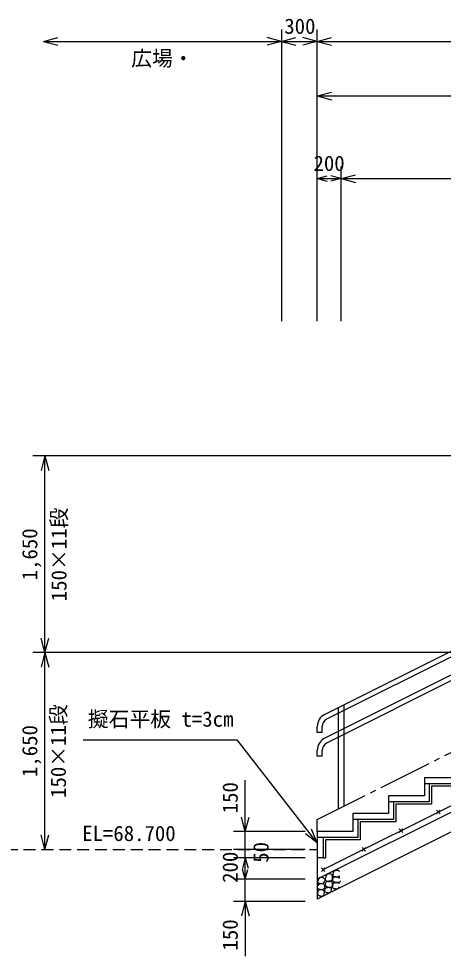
# Model space of a CAD drawing. Units: millimetres, scale not verified. Extents: x -20105 to 20225, y -14150 to 14100.
# Drawn here: x 3289 to 6855, y -9584 to -1719 of the extents above; entities that cross this region are included whole.
import ezdxf
from ezdxf.enums import TextEntityAlignment as Align

# ---------------------------------------------------------------- set-up
doc = ezdxf.new("R2010")
doc.units = ezdxf.units.MM
doc.header["$LTSCALE"] = 50
doc.linetypes.add('CHAIN2', pattern=[12, 9, -1, 1, -1])
doc.linetypes.add('DASHED2', pattern=[3, 2, -1])
for name, color, linetype in [('3-0', 4, 'Continuous'), ('3-2', 7, 'Continuous'), ('3-3', 4, 'Continuous'), ('4-3', 4, 'CHAIN2')]:
    doc.layers.add(name, color=color, linetype=linetype)
doc.styles.add('ＭＳ ゴシック', font='')
doc.styles.get('ＭＳ ゴシック').set_extended_font_data('MS Gothic')

msp = doc.modelspace()

# ---------------------------------------------------------------- linework, layer by layer
at = {"layer": '3-0'}
for p, q in [((6798.66, -8357.73), (6828.66, -8387.73)), ((6798.66, -8387.73), (6828.66, -8357.73)), ((6485.61, -8514.26), (6515.62, -8544.26)), ((6485.61, -8544.26), (6515.61, -8514.26)), ((6172.57, -8670.78), (6202.57, -8700.78)), ((6172.57, -8700.78), (6202.57, -8670.78)), ((5831.26, -8841.44), (5861.26, -8871.44)), ((5831.26, -8871.44), (5861.26, -8841.44))]:
    msp.add_line(p, q, dxfattribs=at)
at = {"layer": '3-0', "linetype": 'CHAIN2'}
msp.add_line((5796.26, -8536.96), (5796.26, -8436.96), dxfattribs=at)
at = {"layer": '3-0'}
for points in [[(5985.99, -8873.93), (5980.18, -8870.44), (5975.54, -8865.8), (5970.89, -8864.64), (5966.25, -8863.48), (5961.6, -8863.48), (5956.96, -8863.48), (5952.31, -8863.48), (5947.66, -8863.48), (5943.02, -8865.8), (5938.37, -8869.28), (5934.89, -8875.09), (5931.41, -8880.9), (5931.41, -8886.7), (5927.92, -8892.51), (5927.92, -8898.32), (5927.92, -8904.12), (5929.08, -8909.93), (5933.73, -8912.25), (5938.37, -8914.58), (5943.02, -8915.74), (5947.66, -8915.74), (5952.31, -8915.74), (5956.96, -8916.9), (5961.6, -8916.9), (5966.25, -8916.9), (5970.89, -8916.9), (5975.54, -8915.74), (5980.18, -8913.41), (5984.83, -8909.93), (5985.99, -8907.61)], [(5987.15, -8929.67), (5981.34, -8927.35), (5976.7, -8925.03), (5972.05, -8922.71), (5967.41, -8919.22), (5962.76, -8919.22), (5958.12, -8919.22), (5953.47, -8919.22), (5948.83, -8919.22), (5944.18, -8919.22), (5939.54, -8919.22), (5934.89, -8920.38), (5930.24, -8925.03), (5927.92, -8930.84), (5925.6, -8936.64), (5925.6, -8942.45), (5925.6, -8948.26), (5930.24, -8952.9), (5934.89, -8957.55), (5939.54, -8961.03), (5944.18, -8962.19), (5948.83, -8962.19), (5953.47, -8963.35), (5958.12, -8963.35), (5962.76, -8963.35), (5967.41, -8963.35), (5972.05, -8963.35), (5976.7, -8962.19), (5981.34, -8961.03), (5985.99, -8958.71), (5990.63, -8956.39), (5992.96, -8951.74)], [(5984.83, -8974.97), (5980.18, -8971.48), (5975.54, -8970.32), (5970.89, -8968), (5966.25, -8968), (5961.6, -8968), (5956.96, -8968), (5952.31, -8968), (5947.66, -8968), (5943.02, -8968), (5938.37, -8969.16), (5933.73, -8971.48), (5929.08, -8976.13), (5926.76, -8981.94), (5924.44, -8987.74), (5924.44, -8993.55), (5924.44, -8999.35), (5924.44, -9005.16), (5927.92, -9010.97), (5932.57, -9014.45), (5937.21, -9014.45), (5941.86, -9015.61), (5946.5, -9015.61), (5951.15, -9016.78), (5955.79, -9016.78), (5960.44, -9016.78), (5965.08, -9016.78), (5969.73, -9014.45), (5974.38, -9012.13), (5979.02, -9006.32), (5979.02, -9001.68)]]:
    msp.add_lwpolyline(points, dxfattribs=at)
for points in [[(5861.73, -8948.26), (5861.73, -8942.45), (5859.4, -8936.64), (5855.92, -8930.84), (5851.27, -8928.51), (5846.63, -8926.19), (5841.98, -8925.03), (5837.34, -8923.87), (5832.69, -8923.87), (5828.05, -8923.87), (5823.4, -8923.87), (5818.75, -8923.87), (5814.11, -8927.35), (5809.46, -8933.16), (5805.98, -8938.96), (5803.66, -8944.77), (5800.17, -8950.58), (5797.85, -8956.39), (5797.85, -8962.19), (5802.49, -8966.84), (5807.14, -8968), (5811.78, -8970.32), (5816.43, -8971.48), (5821.08, -8971.48), (5825.72, -8972.64), (5830.37, -8972.64), (5835.01, -8972.64), (5839.66, -8972.64), (5844.3, -8971.48), (5848.95, -8969.16), (5853.59, -8963.35), (5857.08, -8957.55), (5860.56, -8951.74)], [(5920.95, -8904.12), (5917.47, -8897.16), (5912.82, -8893.67), (5908.18, -8892.51), (5903.53, -8891.35), (5898.89, -8891.35), (5894.24, -8891.35), (5889.6, -8891.35), (5884.95, -8893.67), (5880.31, -8897.16), (5875.66, -8901.8), (5872.18, -8907.61), (5869.85, -8913.41), (5867.53, -8919.22), (5865.21, -8925.03), (5862.88, -8930.84), (5862.88, -8936.64), (5862.88, -8942.45), (5867.53, -8948.26), (5872.18, -8950.58), (5876.82, -8952.9), (5881.47, -8954.06), (5886.11, -8954.06), (5890.76, -8955.22), (5895.4, -8955.22), (5900.05, -8955.22), (5904.69, -8955.22), (5909.34, -8952.9), (5913.98, -8949.42), (5918.63, -8945.93), (5923.28, -8941.29), (5923.28, -8934.32), (5924.44, -8928.51), (5924.44, -8922.71), (5924.44, -8916.9), (5924.44, -8911.09)], [(5918.63, -8958.71), (5912.82, -8955.22), (5908.18, -8954.06), (5903.53, -8954.06), (5898.89, -8954.06), (5894.24, -8954.06), (5889.6, -8955.22), (5884.95, -8956.39), (5880.31, -8957.55), (5875.66, -8959.87), (5871.02, -8961.03), (5866.37, -8965.68), (5865.21, -8971.48), (5864.05, -8977.29), (5864.05, -8983.1), (5865.21, -8988.9), (5869.85, -8994.71), (5874.5, -8998.19), (5879.14, -9000.52), (5883.79, -9001.68), (5888.44, -9002.84), (5893.08, -9002.84), (5897.73, -9002.84), (5902.37, -9004), (5907.02, -9004), (5911.66, -9004), (5916.31, -9001.68), (5920.95, -8998.19), (5923.28, -8992.39), (5923.28, -8986.58), (5923.28, -8980.77), (5923.28, -8974.97), (5923.28, -8969.16), (5922.12, -8963.35)], [(5860.56, -8988.9), (5855.92, -8985.42), (5852.43, -8979.61), (5847.79, -8977.29), (5843.14, -8976.13), (5838.5, -8974.97), (5833.85, -8974.97), (5829.21, -8974.97), (5824.56, -8974.97), (5819.92, -8974.97), (5815.27, -8978.45), (5810.63, -8980.77), (5805.98, -8983.1), (5802.49, -8988.9), (5797.85, -8993.55), (5796.69, -8999.35), (5796.69, -9005.16), (5799.01, -9010.97), (5803.66, -9015.61), (5808.3, -9017.94), (5812.95, -9020.26), (5817.59, -9021.42), (5822.24, -9021.42), (5826.88, -9022.58), (5831.53, -9022.58), (5836.17, -9022.58), (5840.82, -9022.58), (5845.46, -9020.26), (5850.11, -9017.94), (5854.76, -9015.61), (5859.4, -9012.13), (5859.4, -9006.32), (5859.4, -9000.52), (5859.4, -8994.71)], [(5857.08, -9040), (5852.43, -9034.2), (5847.79, -9030.71), (5843.14, -9028.39), (5838.5, -9027.23), (5833.85, -9026.07), (5829.21, -9026.07), (5824.56, -9026.07), (5819.92, -9026.07), (5815.27, -9027.23), (5810.63, -9030.71), (5805.98, -9034.2), (5801.33, -9038.84), (5799.01, -9044.65), (5797.85, -9050.45), (5797.85, -9056.26), (5799.01, -9062.07), (5802.49, -9067.88), (5807.14, -9071.36), (5811.78, -9073.68), (5816.43, -9076), (5821.08, -9077.17), (5825.72, -9078.33), (5830.37, -9078.33), (5835.01, -9078.33), (5838.5, -9077.17), (5843.14, -9076), (5847.79, -9074.84), (5852.43, -9071.36), (5854.76, -9065.55), (5854.76, -9059.75), (5855.92, -9053.94), (5858.24, -9048.13), (5858.24, -9042.33)], [(5918.63, -9015.61), (5912.82, -9013.29), (5908.18, -9009.81), (5903.53, -9008.65), (5898.89, -9007.49), (5894.24, -9006.32), (5889.6, -9006.32), (5884.95, -9007.49), (5880.31, -9008.65), (5875.66, -9009.81), (5871.02, -9010.97), (5866.37, -9014.45), (5861.73, -9017.94), (5858.24, -9023.74), (5858.24, -9029.55), (5858.24, -9035.36), (5858.24, -9041.16), (5862.88, -9043.49), (5867.53, -9046.97), (5872.18, -9048.13), (5876.82, -9049.29), (5881.47, -9049.29), (5886.11, -9049.29), (5890.76, -9050.45), (5895.4, -9050.45), (5900.05, -9049.29), (5904.69, -9045.81), (5909.34, -9042.33), (5913.98, -9038.84), (5915.15, -9033.03), (5917.47, -9027.23), (5917.47, -9021.42), (5917.47, -9015.61)]]:
    msp.add_lwpolyline(points, close=True, dxfattribs=at)
at = {"layer": '3-3'}
for p, q in [((3496.26, -1909.61), (3617, -1877.26)), ((5496.26, -1909.61), (5375.52, -1877.26)), ((5496.26, -1809.61), (5496.26, -4255.91)), ((5496.26, -1909.61), (5617, -1877.26)), ((5796.26, -1909.61), (5675.52, -1877.26)), ((5796.26, -3364.29), (5796.26, -1809.61)), ((5796.26, -1909.61), (5917, -1877.26)), ((3496.26, -1909.61), (5496.26, -1909.61)), ((3496.26, -1909.61), (3617, -1941.96)), ((5496.26, -1909.61), (5375.52, -1941.96)), ((5496.26, -1909.61), (5796.26, -1909.61)), ((5496.26, -1909.61), (5617, -1941.96)), ((5796.26, -1909.61), (5675.52, -1941.96)), ((5796.26, -1909.61), (5917, -1941.96)), ((5796.26, -1909.61), (16026.26, -1909.61)), ((5796.26, -3364.29), (5796.26, -2266.34)), ((5796.26, -2366.34), (5917, -2333.99)), ((5796.26, -2366.34), (5917, -2398.69)), ((5796.26, -4255.91), (5796.26, -2959.87)), ((5996.26, -4255.91), (5996.26, -2959.87)), ((5796.26, -3059.87), (5879.53, -3037.56)), ((5796.26, -3059.87), (5996.26, -3059.87)), ((5796.26, -3059.87), (5878.83, -3081.99)), ((5996.26, -3059.87), (5911.13, -3082.68)), ((5996.26, -3059.87), (5911.17, -3037.07)), ((5996.26, -3059.87), (6117, -3027.52)), ((5996.26, -3059.87), (7408.4, -3059.87)), ((5996.26, -3059.87), (6117, -3092.22)), ((12426.95, -5386.96), (3408.85, -5386.96)), ((3508.85, -5386.96), (3476.5, -5507.7)), ((3508.85, -7036.96), (3508.85, -5386.96)), ((3508.85, -5386.96), (3541.2, -5507.7)), ((8796.25, -6086.95), (5859.14, -7555.52)), ((8806.33, -6129.65), (5874.24, -7595.71)), ((8796.25, -6286.95), (5854.21, -7757.99)), ((8806.32, -6329.65), (5874.24, -7795.71)), ((3508.85, -7036.96), (3476.5, -6916.21)), ((3508.85, -7036.96), (3541.2, -6916.21)), ((7252.63, -7036.96), (3408.85, -7036.96)), ((3508.85, -7036.96), (3476.5, -7157.7)), ((3508.85, -8686.96), (3508.85, -7036.96)), ((3508.85, -7036.96), (3541.2, -7157.7)), ((5846.26, -8856.44), (9145.16, -7206.97)), ((9156.21, -7256.97), (5796.26, -8936.96)), ((9191.62, -7406.97), (5796.26, -9104.67)), ((5971.96, -7499.01), (5971.96, -8349.11)), ((6020.56, -7474.91), (6020.56, -8324.81)), ((5796.26, -7706.07), (5796.26, -7656.49)), ((5838.96, -7706.07), (5796.26, -7706.07)), ((5838.96, -7706.07), (5838.96, -7656.49)), ((3829.44, -7767.13), (5125.17, -7767.13)), ((5796.26, -8631.44), (5125.17, -7767.13)), ((5796.26, -7906.07), (5796.26, -7856.49)), ((5838.96, -7906.07), (5838.96, -7856.49)), ((5838.96, -7906.07), (5796.26, -7906.07)), ((6996.25, -8086.96), (6696.26, -8086.96)), ((6696.26, -8086.96), (6696.26, -8236.96)), ((5192.21, -8536.96), (5192.21, -8106.58)), ((7036.25, -8136.96), (6696.26, -8136.96)), ((6736.25, -8136.96), (6736.25, -8286.96)), ((7056.25, -8156.96), (6756.25, -8156.96)), ((6756.25, -8156.96), (6756.25, -8306.96)), ((6696.26, -8236.96), (6396.26, -8236.96)), ((6396.26, -8236.96), (6396.26, -8386.96)), ((6736.25, -8286.96), (6396.26, -8286.96)), ((6436.26, -8286.96), (6436.26, -8436.96)), ((6756.25, -8306.96), (6456.26, -8306.96)), ((6456.26, -8306.96), (6456.26, -8456.96)), ((5192.21, -8536.96), (5159.86, -8416.22)), ((5192.21, -8536.96), (5224.56, -8416.22)), ((6436.26, -8436.96), (6096.26, -8436.96)), ((6136.26, -8436.96), (6136.26, -8586.96)), ((6456.26, -8456.96), (6156.26, -8456.96)), ((6156.26, -8456.96), (6156.26, -8606.96)), ((3508.85, -8686.96), (3476.5, -8566.22)), ((3508.85, -8686.96), (3541.2, -8566.22)), ((5696.2, -8536.96), (5092.21, -8536.96)), ((5192.21, -8686.96), (5192.21, -8536.96)), ((5796.26, -8631.44), (5696.65, -8555.91)), ((5796.26, -8631.44), (5747.76, -8516.23)), ((6096.26, -8536.96), (5796.26, -8536.96)), ((5796.26, -8536.96), (5796.26, -9104.67)), ((6136.26, -8586.96), (5796.26, -8586.96)), ((6156.26, -8606.96), (5866.26, -8606.96)), ((5866.26, -8606.96), (5866.26, -8756.96)), ((5696.2, -8686.96), (5092.21, -8686.96)), ((5192.21, -8756.96), (5192.21, -8686.96)), ((5696.2, -8756.96), (5092.21, -8756.96)), ((5192.21, -8756.96), (5167.93, -8847.57)), ((5192.21, -8756.96), (5215.86, -8845.22)), ((5192.21, -8936.96), (5192.21, -8756.96)), ((5846.26, -8756.96), (5796.26, -8756.96)), ((5192.21, -8936.96), (5170.07, -8854.33)), ((5192.21, -8936.96), (5214.18, -8854.98)), ((5696.2, -8936.96), (5092.21, -8936.96)), ((5192.21, -9124.67), (5192.21, -8936.96)), ((5696.2, -9124.67), (5092.21, -9124.67)), ((5192.21, -9124.67), (5159.86, -9245.41)), ((5192.21, -9124.67), (5224.56, -9245.41)), ((5192.21, -9124.67), (5192.21, -9583.58))]:
    msp.add_line(p, q, dxfattribs=at)
at = {"layer": '3-3', "linetype": 'DASHED2'}
msp.add_line((3180.34, -8686.96), (5796.26, -8686.96), dxfattribs=at)
at = {"layer": '3-3'}
for points in [[(5796.26, -2366.34), (8796.25, -2366.34), (12106.27, -2366.34)], [(6396.26, -8386.96), (6096.26, -8386.96), (6096.26, -8536.96)], [(5846.26, -8586.96), (5846.26, -8756.96), (5866.26, -8756.96)]]:
    msp.add_lwpolyline(points, dxfattribs=at)
for centre, radius, start in [((5908.96, -7656.49), 112.7, 116.36749), ((5908.96, -7656.49), 70, 119.73129), ((5908.96, -7856.49), 112.7, 119.0647), ((5908.96, -7856.49), 70, 119.73129)]:
    msp.add_arc(centre, radius, start, 180, dxfattribs=at)
at = {"layer": '4-3'}
msp.add_line((5796.26, -8436.96), (8796.25, -6936.95), dxfattribs=at)

# ---------------------------------------------------------------- texts
at = {"layer": '3-2', "style": 'ＭＳ ゴシック'}
msp.add_text('EL=68.700', height=128.3, dxfattribs=at).set_placement((3821.75, -8655.67), align=Align.BOTTOM_LEFT)
at = {"layer": '3-3', "color": 7, "style": 'ＭＳ ゴシック'}
for s, p in [('300', (5519.67, -1884.61)), ('広場・', (4233.76, -2154.52)), ('200', (5765.01, -3034.87)), ('擬石平板 t=3cm', (3868.91, -7696.45))]:
    msp.add_text(s, height=128.3, dxfattribs=at).set_placement(p, align=Align.BOTTOM_LEFT)
for s, p in [('150×11段', (3729.28, -6605.71)), ('1,650', (3483.85, -6430.71)), ('150×11段', (3724.22, -8255.71)), ('1,650', (3483.85, -8080.71)), ('150', (5167.21, -8384.84)), ('50', (5425.9, -8799.46)), ('200', (5167.21, -8968.21)), ('150', (5167.21, -9535.78))]:
    msp.add_text(s, height=128.3, rotation=90, dxfattribs=at).set_placement(p, align=Align.BOTTOM_LEFT)

doc.saveas('drawing.dxf')
